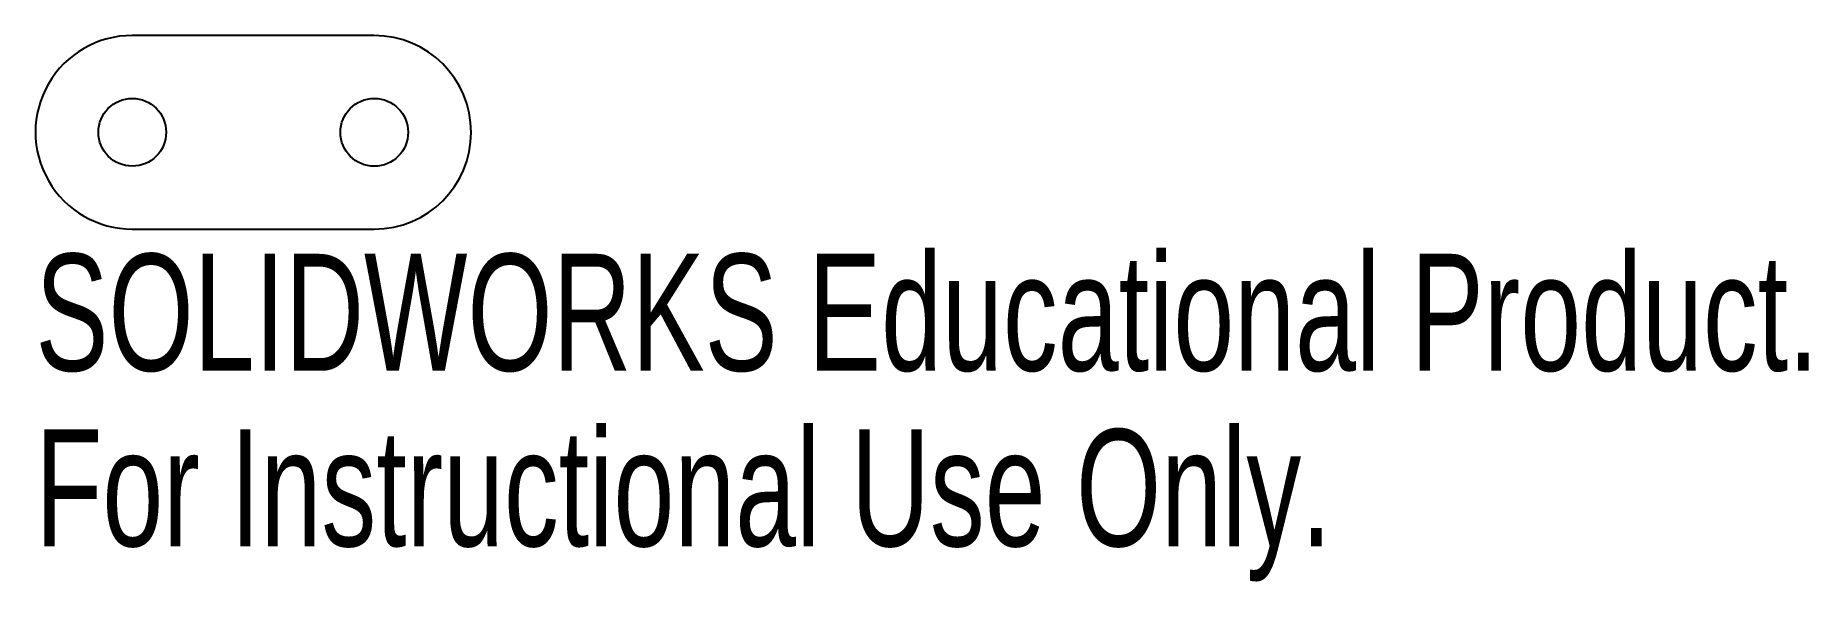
# Model space of a CAD drawing. Header units: millimetres. Extents: x -9 to 64.3, y -18.6 to 4.
import ezdxf

# ---------------------------------------------------------------- set-up
doc = ezdxf.new("R2010")
doc.units = ezdxf.units.MM
doc.styles.add('SLDTEXTSTYLE0', font='TXT', dxfattribs={"width": 0.7})

msp = doc.modelspace()

# ---------------------------------------------------------------- linework, layer by layer
at = {"color": 7, "linetype": 'Continuous', "lineweight": 25}
for p, q in [((5.001, 3.999), (-4.999, 4.001)), ((-5.001, -3.999), (4.999, -4.001))]:
    msp.add_line(p, q, dxfattribs=at)
for centre in [(-5, 0.001), (5, -0.001)]:
    msp.add_circle(centre, 1.4, dxfattribs=at)
for centre, start, end in [((-5, 0.001), 89.98709, 269.98709), ((5, -0.001), 269.98709, 89.98709)]:
    msp.add_arc(centre, 4, start, end, dxfattribs=at)

# ---------------------------------------------------------------- texts
at = {"color": 7, "linetype": 'Continuous', "char_height": 4.83362, "attachment_point": 1, "style": 'SLDTEXTSTYLE0'}
for s, insert in [('SOLIDWORKS Educational Product.', (-9, -5.021)), ('For Instructional Use Only.', (-9, -12.271))]:
    msp.add_mtext(s, dxfattribs=dict(at, insert=insert))

doc.saveas('drawing.dxf')
